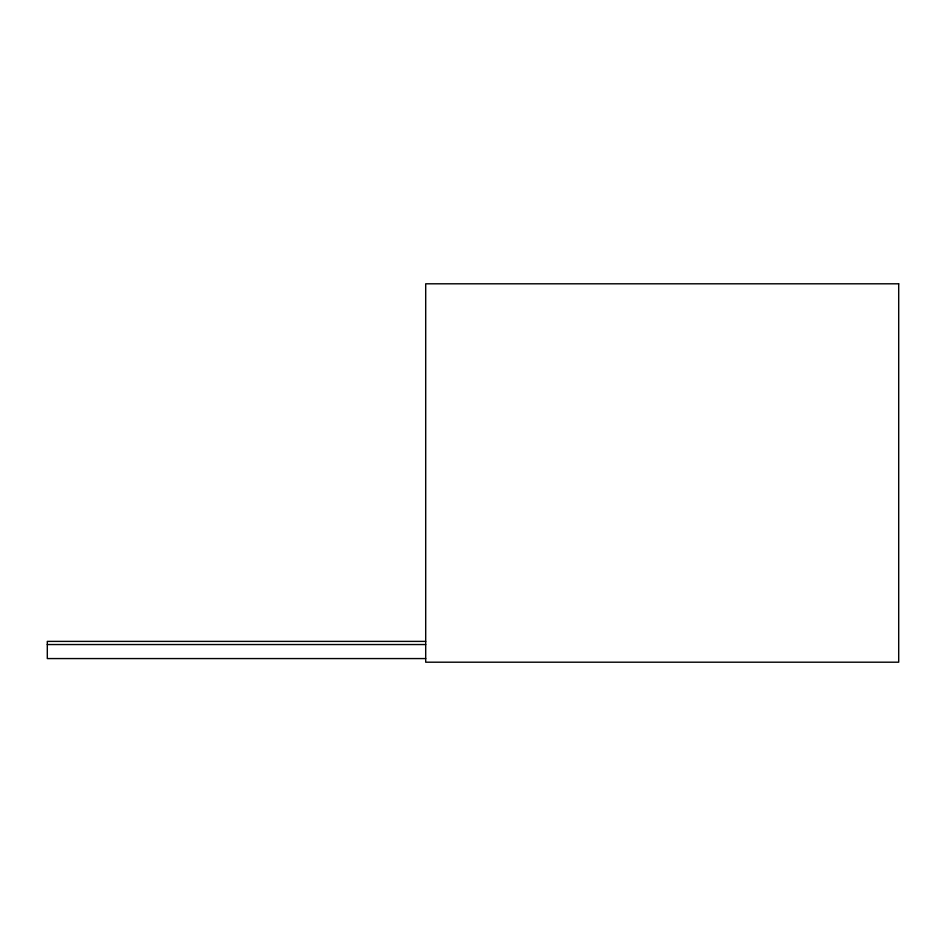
<?xml version="1.0" encoding="UTF-8"?>
<svg xmlns="http://www.w3.org/2000/svg" width="946" height="946" viewBox="0 0 946 946"><rect width="100%" height="100%" fill="white"/><g stroke="black" fill="none" stroke-linecap="round" stroke-linejoin="round"><path stroke-width="1.42" d="M425.7 641.388L47.3 641.388L47.3 658.57L425.7 658.57M47.3 644.545L425.7 644.545M898.7 283.8L425.7 283.8L425.7 662.2L898.7 662.2L898.7 283.8"/></g></svg>
